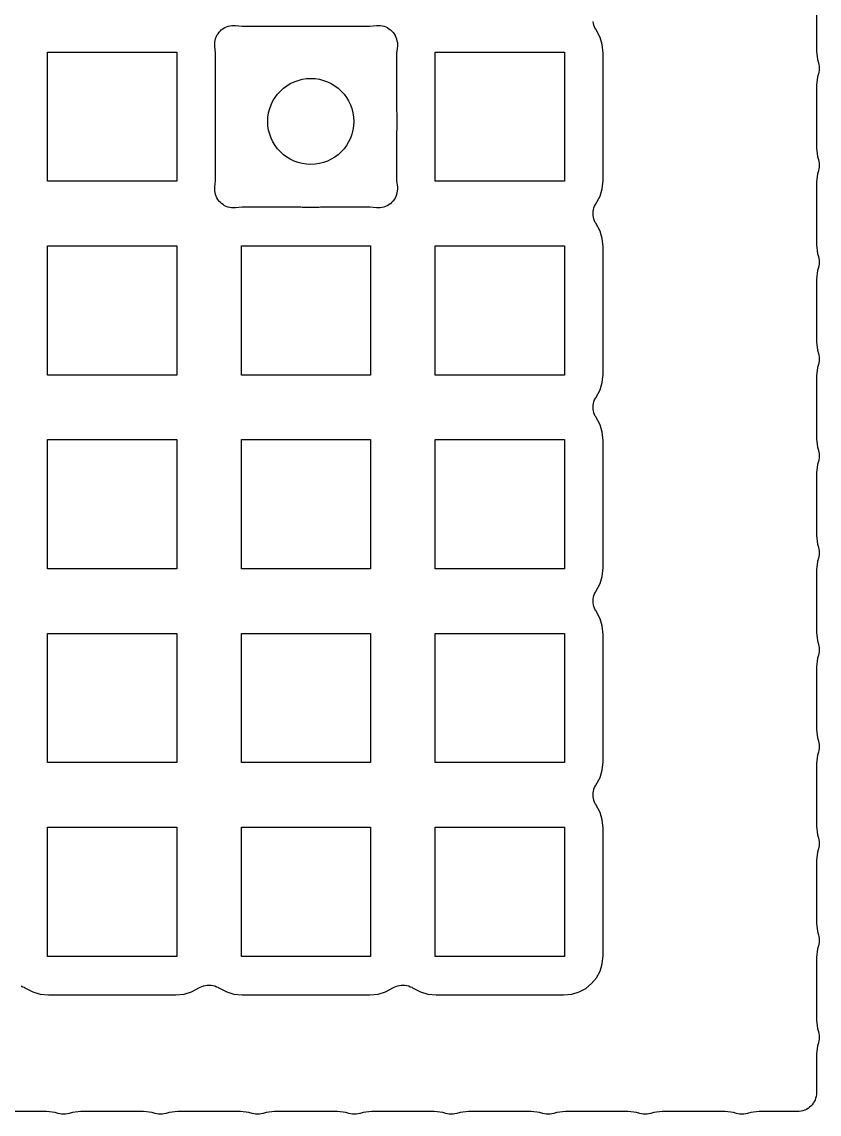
# Model space of a CAD drawing. Extents: x 1.98 to 5.9, y -3.93 to -1.98.
# Drawn here: x 2.1341 to 2.2798, y -2.3782 to -2.1785 of the extents above; entities that cross this region are included whole.
import ezdxf

# ---------------------------------------------------------------- set-up
doc = ezdxf.new("R2010")
doc.units = 0
doc.header["$MEASUREMENT"] = 0
doc.layers.add('BLACK', color=7, linetype='CONTINUOUS')

msp = doc.modelspace()

# ---------------------------------------------------------------- linework, layer by layer
at = {"layer": 'BLACK', "linetype": 'CONTINUOUS'}
for p, q in [((2.27937, -2.17242), (2.27937, -2.18388)), ((2.23858, -2.1788), (2.23852, -2.17848)), ((2.23864, -2.17912), (2.23858, -2.1788)), ((2.16961, -2.1813), (2.16974, -2.18099)), ((2.16974, -2.18098), (2.16975, -2.18097)), ((2.16974, -2.18099), (2.16974, -2.18098)), ((2.16975, -2.18097), (2.16994, -2.1807)), ((2.16994, -2.1807), (2.17012, -2.18043)), ((2.17012, -2.18043), (2.17013, -2.18042)), ((2.17013, -2.18041), (2.17037, -2.18018)), ((2.17013, -2.18042), (2.17013, -2.18041)), ((2.17037, -2.18018), (2.1706, -2.17994)), ((2.1706, -2.17994), (2.17061, -2.17994)), ((2.17061, -2.17994), (2.17062, -2.17993)), ((2.17062, -2.17993), (2.1709, -2.17975)), ((2.1709, -2.17975), (2.17117, -2.17957)), ((2.17117, -2.17957), (2.17118, -2.17956)), ((2.17118, -2.17956), (2.17119, -2.17956)), ((2.17119, -2.17956), (2.1715, -2.17943)), ((2.1715, -2.17943), (2.1718, -2.17931)), ((2.1718, -2.17931), (2.17182, -2.1793)), ((2.17182, -2.1793), (2.17183, -2.1793)), ((2.17183, -2.1793), (2.17215, -2.17924)), ((2.17215, -2.17924), (2.17247, -2.17917)), ((2.17247, -2.17917), (2.17249, -2.17917)), ((2.17249, -2.17917), (2.1725, -2.17917)), ((2.1725, -2.17917), (2.17283, -2.17917)), ((2.17283, -2.17917), (2.17316, -2.17917)), ((2.17316, -2.17917), (2.17438, -2.17929)), ((2.17438, -2.17929), (2.19766, -2.17929)), ((2.19766, -2.17929), (2.19889, -2.17917)), ((2.19889, -2.17917), (2.19892, -2.17917)), ((2.19892, -2.17917), (2.19892, -2.17917)), ((2.19892, -2.17917), (2.19892, -2.17917)), ((2.19892, -2.17917), (2.19894, -2.17917)), ((2.19894, -2.17917), (2.19927, -2.17917)), ((2.19927, -2.17917), (2.1996, -2.17918)), ((2.1996, -2.17918), (2.19961, -2.17918)), ((2.19961, -2.17918), (2.19962, -2.17918)), ((2.19962, -2.17918), (2.19994, -2.17925)), ((2.19994, -2.17925), (2.20027, -2.17931)), ((2.20027, -2.17931), (2.20028, -2.17932)), ((2.20028, -2.17932), (2.20029, -2.17932)), ((2.20029, -2.17932), (2.20059, -2.17945)), ((2.20059, -2.17945), (2.2009, -2.17958)), ((2.2009, -2.17958), (2.20091, -2.17959)), ((2.20091, -2.17959), (2.20092, -2.17959)), ((2.20092, -2.17959), (2.20119, -2.17978)), ((2.20119, -2.17978), (2.20146, -2.17996)), ((2.20146, -2.17996), (2.20147, -2.17997)), ((2.20147, -2.17997), (2.20148, -2.17998)), ((2.20148, -2.17998), (2.20171, -2.18021)), ((2.20171, -2.18021), (2.20195, -2.18045)), ((2.20195, -2.18045), (2.20195, -2.18046)), ((2.20195, -2.18046), (2.20196, -2.18046)), ((2.20196, -2.18046), (2.20214, -2.18074)), ((2.20214, -2.18074), (2.20232, -2.18102)), ((2.23865, -2.17914), (2.23864, -2.17912)), ((2.23865, -2.17915), (2.23865, -2.17914)), ((2.23878, -2.17946), (2.23865, -2.17915)), ((2.2389, -2.17976), (2.23878, -2.17946)), ((2.2389, -2.17977), (2.2389, -2.17976)), ((2.23891, -2.17978), (2.2389, -2.17977)), ((2.23898, -2.17988), (2.23891, -2.17978)), ((2.23977, -2.18136), (2.23898, -2.17988)), ((2.16933, -2.18229), (2.16934, -2.18228)), ((2.16933, -2.18262), (2.16933, -2.18229)), ((2.16933, -2.18295), (2.16933, -2.18262)), ((2.16933, -2.18297), (2.16933, -2.18295)), ((2.16933, -2.183), (2.16933, -2.18297)), ((2.16933, -2.18297), (2.16933, -2.18297)), ((2.16933, -2.18297), (2.16933, -2.18297)), ((2.16934, -2.18227), (2.1694, -2.18195)), ((2.16934, -2.18228), (2.16934, -2.18227)), ((2.1694, -2.18195), (2.16947, -2.18162)), ((2.16947, -2.18162), (2.16948, -2.18161)), ((2.16948, -2.1816), (2.16961, -2.1813)), ((2.16948, -2.18161), (2.16948, -2.1816)), ((2.20232, -2.18102), (2.20233, -2.18103)), ((2.20233, -2.18103), (2.20233, -2.18103)), ((2.20233, -2.18103), (2.20246, -2.18134)), ((2.20246, -2.18134), (2.20258, -2.18165)), ((2.20258, -2.18165), (2.20259, -2.18166)), ((2.20259, -2.18166), (2.20259, -2.18167)), ((2.20259, -2.18167), (2.20265, -2.18199)), ((2.20265, -2.18199), (2.20272, -2.18232)), ((2.20272, -2.18232), (2.20272, -2.18233)), ((2.20272, -2.18233), (2.20272, -2.18234)), ((2.20272, -2.18234), (2.20272, -2.18267)), ((2.20272, -2.18267), (2.20272, -2.183)), ((2.24017, -2.18268), (2.23977, -2.18136)), ((2.24032, -2.18423), (2.24017, -2.18268)), ((2.13878, -2.20768), (2.13878, -2.18406)), ((2.13878, -2.18406), (2.1624, -2.18406)), ((2.1624, -2.18406), (2.1624, -2.20768)), ((2.16945, -2.18423), (2.16933, -2.183)), ((2.16945, -2.20751), (2.16945, -2.18423)), ((2.20272, -2.183), (2.20259, -2.18423)), ((2.20259, -2.18423), (2.20259, -2.19493)), ((2.20965, -2.20768), (2.20965, -2.18406)), ((2.20965, -2.18406), (2.23327, -2.18406)), ((2.23327, -2.18406), (2.23327, -2.20768)), ((2.24032, -2.20751), (2.24032, -2.18423)), ((2.27937, -2.18388), (2.27952, -2.18543)), ((2.27952, -2.18543), (2.27969, -2.18599)), ((2.27969, -2.18599), (2.27969, -2.186)), ((2.27969, -2.186), (2.27969, -2.186)), ((2.27969, -2.186), (2.27969, -2.186)), ((2.27969, -2.186), (2.2797, -2.18604)), ((2.2797, -2.18604), (2.27976, -2.18635)), ((2.27976, -2.18635), (2.27982, -2.18667)), ((2.27982, -2.18667), (2.27982, -2.18669)), ((2.27982, -2.18669), (2.27983, -2.18671)), ((2.27983, -2.18671), (2.27982, -2.18703)), ((2.27952, -2.18859), (2.27937, -2.19013)), ((2.27969, -2.18802), (2.27952, -2.18859)), ((2.27975, -2.18771), (2.27969, -2.18802)), ((2.27982, -2.18739), (2.27975, -2.18771)), ((2.27982, -2.18703), (2.27982, -2.18735)), ((2.27982, -2.18735), (2.27982, -2.18737)), ((2.27982, -2.18737), (2.27982, -2.18739)), ((2.27937, -2.19013), (2.27937, -2.2016)), ((2.20259, -2.19493), (2.20265, -2.19519)), ((2.20265, -2.19519), (2.20265, -2.19829)), ((2.20265, -2.19829), (2.20259, -2.19855)), ((2.20259, -2.19855), (2.20259, -2.20751)), ((2.27937, -2.2016), (2.27952, -2.20314)), ((2.27952, -2.20314), (2.27969, -2.20371)), ((2.27969, -2.20371), (2.27969, -2.20372)), ((2.27969, -2.20372), (2.27969, -2.20372)), ((2.27969, -2.20372), (2.27969, -2.20372)), ((2.27969, -2.20372), (2.2797, -2.20376)), ((2.2797, -2.20376), (2.27976, -2.20407)), ((2.27976, -2.20407), (2.27982, -2.20439)), ((2.27982, -2.20439), (2.27982, -2.20441)), ((2.27982, -2.20441), (2.27983, -2.20443)), ((2.27983, -2.20443), (2.27982, -2.20475)), ((2.27982, -2.20475), (2.27982, -2.20507)), ((2.27952, -2.2063), (2.27937, -2.20785)), ((2.27969, -2.20574), (2.27952, -2.2063)), ((2.27975, -2.20543), (2.27969, -2.20574)), ((2.27982, -2.20511), (2.27975, -2.20543)), ((2.27982, -2.20507), (2.27982, -2.20509)), ((2.27982, -2.20509), (2.27982, -2.20511)), ((2.1624, -2.20768), (2.13878, -2.20768)), ((2.16933, -2.20873), (2.16945, -2.20751)), ((2.16933, -2.20906), (2.16933, -2.20873)), ((2.20259, -2.20751), (2.20272, -2.20873)), ((2.20272, -2.20873), (2.20272, -2.20876)), ((2.20272, -2.20876), (2.20272, -2.20876)), ((2.20272, -2.20876), (2.20272, -2.20876)), ((2.20272, -2.20876), (2.20272, -2.20878)), ((2.20272, -2.20878), (2.20272, -2.20911)), ((2.23327, -2.20768), (2.20965, -2.20768)), ((2.24017, -2.20905), (2.24032, -2.20751)), ((2.27937, -2.20785), (2.27937, -2.21932)), ((2.16933, -2.20939), (2.16933, -2.20906)), ((2.16933, -2.2094), (2.16933, -2.20939)), ((2.16933, -2.20942), (2.16933, -2.2094)), ((2.16939, -2.20974), (2.16933, -2.20942)), ((2.16946, -2.21006), (2.16939, -2.20974)), ((2.16946, -2.21007), (2.16946, -2.21006)), ((2.16946, -2.21009), (2.16946, -2.21007)), ((2.16959, -2.21039), (2.16946, -2.21009)), ((2.16971, -2.2107), (2.16959, -2.21039)), ((2.16972, -2.21071), (2.16971, -2.2107)), ((2.16972, -2.21072), (2.16972, -2.21071)), ((2.16991, -2.21099), (2.16972, -2.21072)), ((2.2023, -2.21076), (2.20211, -2.21103)), ((2.20231, -2.21074), (2.2023, -2.21075)), ((2.2023, -2.21075), (2.2023, -2.21076)), ((2.20244, -2.21044), (2.20231, -2.21074)), ((2.20257, -2.21013), (2.20244, -2.21044)), ((2.20258, -2.21011), (2.20257, -2.21012)), ((2.20257, -2.21012), (2.20257, -2.21013)), ((2.20264, -2.20978), (2.20258, -2.21011)), ((2.20271, -2.20946), (2.20264, -2.20978)), ((2.20272, -2.20911), (2.20271, -2.20944)), ((2.20271, -2.20944), (2.20271, -2.20945)), ((2.20271, -2.20945), (2.20271, -2.20946)), ((2.23899, -2.21182), (2.23977, -2.21037)), ((2.23977, -2.21037), (2.24017, -2.20905)), ((2.17009, -2.21127), (2.16991, -2.21099)), ((2.1701, -2.21128), (2.17009, -2.21127)), ((2.1701, -2.21129), (2.1701, -2.21128)), ((2.17033, -2.21152), (2.1701, -2.21129)), ((2.17057, -2.21176), (2.17033, -2.21152)), ((2.17058, -2.21176), (2.17057, -2.21176)), ((2.17058, -2.21177), (2.17058, -2.21176)), ((2.17085, -2.21195), (2.17058, -2.21177)), ((2.17113, -2.21214), (2.17085, -2.21195)), ((2.17114, -2.21215), (2.17113, -2.21214)), ((2.17115, -2.21215), (2.17114, -2.21215)), ((2.17145, -2.21228), (2.17115, -2.21215)), ((2.17176, -2.21241), (2.17145, -2.21228)), ((2.17177, -2.21241), (2.17176, -2.21241)), ((2.17178, -2.21242), (2.17177, -2.21241)), ((2.1721, -2.21249), (2.17178, -2.21242)), ((2.17243, -2.21255), (2.1721, -2.21249)), ((2.17244, -2.21255), (2.17243, -2.21255)), ((2.17245, -2.21256), (2.17244, -2.21255)), ((2.17278, -2.21256), (2.17245, -2.21256)), ((2.17311, -2.21256), (2.17278, -2.21256)), ((2.17313, -2.21256), (2.17311, -2.21256)), ((2.17316, -2.21256), (2.17313, -2.21256)), ((2.17313, -2.21256), (2.17313, -2.21256)), ((2.17313, -2.21256), (2.17313, -2.21256)), ((2.17438, -2.21244), (2.17316, -2.21256)), ((2.18509, -2.21244), (2.17438, -2.21244)), ((2.18535, -2.21249), (2.18509, -2.21244)), ((2.18845, -2.21249), (2.18535, -2.21249)), ((2.1887, -2.21244), (2.18845, -2.21249)), ((2.19766, -2.21244), (2.1887, -2.21244)), ((2.19889, -2.21256), (2.19766, -2.21244)), ((2.19922, -2.21256), (2.19889, -2.21256)), ((2.19955, -2.21256), (2.19922, -2.21256)), ((2.19956, -2.21256), (2.19955, -2.21256)), ((2.19957, -2.21256), (2.19956, -2.21256)), ((2.1999, -2.21249), (2.19957, -2.21256)), ((2.20022, -2.21243), (2.1999, -2.21249)), ((2.20023, -2.21243), (2.20022, -2.21243)), ((2.20024, -2.21243), (2.20023, -2.21243)), ((2.20055, -2.2123), (2.20024, -2.21243)), ((2.20086, -2.21218), (2.20055, -2.2123)), ((2.20087, -2.21217), (2.20086, -2.21217)), ((2.20086, -2.21217), (2.20086, -2.21218)), ((2.20115, -2.21198), (2.20087, -2.21217)), ((2.20143, -2.2118), (2.20115, -2.21198)), ((2.20144, -2.21179), (2.20143, -2.21179)), ((2.20143, -2.21179), (2.20143, -2.2118)), ((2.20168, -2.21156), (2.20144, -2.21179)), ((2.20191, -2.21132), (2.20168, -2.21156)), ((2.20192, -2.21131), (2.20191, -2.21132)), ((2.20193, -2.21131), (2.20192, -2.21131)), ((2.20211, -2.21103), (2.20193, -2.21131)), ((2.23853, -2.2132), (2.23859, -2.21288)), ((2.23859, -2.21288), (2.23866, -2.21256)), ((2.23866, -2.21255), (2.23867, -2.21253)), ((2.23866, -2.21256), (2.23866, -2.21255)), ((2.23867, -2.21253), (2.23879, -2.21223)), ((2.23879, -2.21223), (2.23892, -2.21193)), ((2.23892, -2.21193), (2.23893, -2.21192)), ((2.23893, -2.21191), (2.23899, -2.21182)), ((2.23893, -2.21192), (2.23893, -2.21191)), ((2.23852, -2.21323), (2.23853, -2.21322)), ((2.23852, -2.21356), (2.23852, -2.21323)), ((2.23852, -2.21389), (2.23852, -2.21356)), ((2.23852, -2.2139), (2.23852, -2.21389)), ((2.23852, -2.21391), (2.23852, -2.2139)), ((2.23858, -2.21423), (2.23852, -2.21391)), ((2.23853, -2.21322), (2.23853, -2.2132)), ((2.23864, -2.21456), (2.23858, -2.21423)), ((2.23865, -2.21457), (2.23864, -2.21456)), ((2.23865, -2.21458), (2.23865, -2.21457)), ((2.23878, -2.21489), (2.23865, -2.21458)), ((2.2389, -2.21519), (2.23878, -2.21489)), ((2.2389, -2.2152), (2.2389, -2.21519)), ((2.23891, -2.21522), (2.2389, -2.2152)), ((2.23898, -2.21532), (2.23891, -2.21522)), ((2.23977, -2.2168), (2.23898, -2.21532)), ((2.24017, -2.21812), (2.23977, -2.2168)), ((2.24032, -2.21966), (2.24017, -2.21812)), ((2.13878, -2.24311), (2.13878, -2.21949)), ((2.13878, -2.21949), (2.1624, -2.21949)), ((2.1624, -2.21949), (2.1624, -2.24311)), ((2.17421, -2.24311), (2.17421, -2.21949)), ((2.17421, -2.21949), (2.19783, -2.21949)), ((2.19783, -2.21949), (2.19783, -2.24311)), ((2.20965, -2.24311), (2.20965, -2.21949)), ((2.20965, -2.21949), (2.23327, -2.21949)), ((2.23327, -2.21949), (2.23327, -2.24311)), ((2.24032, -2.24294), (2.24032, -2.21966)), ((2.27937, -2.21932), (2.27952, -2.22086)), ((2.27952, -2.22086), (2.27969, -2.22142)), ((2.27969, -2.22142), (2.27969, -2.22143)), ((2.27969, -2.22143), (2.27969, -2.22143)), ((2.27969, -2.22143), (2.27969, -2.22143)), ((2.27969, -2.22143), (2.2797, -2.22147)), ((2.2797, -2.22147), (2.27976, -2.22179)), ((2.27982, -2.22283), (2.27975, -2.22314)), ((2.27976, -2.22179), (2.27982, -2.2221)), ((2.27982, -2.2221), (2.27982, -2.22212)), ((2.27982, -2.22212), (2.27983, -2.22214)), ((2.27983, -2.22214), (2.27982, -2.22247)), ((2.27982, -2.22247), (2.27982, -2.22279)), ((2.27982, -2.22279), (2.27982, -2.22281)), ((2.27982, -2.22281), (2.27982, -2.22283)), ((2.27952, -2.22402), (2.27937, -2.22557)), ((2.27969, -2.22346), (2.27952, -2.22402)), ((2.27975, -2.22314), (2.27969, -2.22346)), ((2.27937, -2.22557), (2.27937, -2.23703)), ((2.27937, -2.23703), (2.27952, -2.23858)), ((2.27952, -2.23858), (2.27969, -2.23914)), ((2.27969, -2.23914), (2.27969, -2.23915)), ((2.27969, -2.23915), (2.27969, -2.23915)), ((2.27969, -2.23915), (2.27969, -2.23915)), ((2.27969, -2.23915), (2.2797, -2.23919)), ((2.27975, -2.24086), (2.27969, -2.24117)), ((2.2797, -2.23919), (2.27976, -2.2395)), ((2.27982, -2.24054), (2.27975, -2.24086)), ((2.27976, -2.2395), (2.27982, -2.23982)), ((2.27982, -2.23982), (2.27982, -2.23984)), ((2.27982, -2.23984), (2.27983, -2.23986)), ((2.27983, -2.23986), (2.27982, -2.24018)), ((2.27982, -2.24018), (2.27982, -2.2405)), ((2.27982, -2.2405), (2.27982, -2.24052)), ((2.27982, -2.24052), (2.27982, -2.24054)), ((2.27952, -2.24174), (2.27937, -2.24328)), ((2.27969, -2.24117), (2.27952, -2.24174)), ((2.1624, -2.24311), (2.13878, -2.24311)), ((2.19783, -2.24311), (2.17421, -2.24311)), ((2.23327, -2.24311), (2.20965, -2.24311)), ((2.23977, -2.2458), (2.24017, -2.24448)), ((2.24017, -2.24448), (2.24032, -2.24294)), ((2.27937, -2.24328), (2.27937, -2.25475)), ((2.23899, -2.24725), (2.23977, -2.2458)), ((2.23852, -2.24866), (2.23853, -2.24865)), ((2.23852, -2.24899), (2.23852, -2.24866)), ((2.23853, -2.24864), (2.23859, -2.24831)), ((2.23853, -2.24865), (2.23853, -2.24864)), ((2.23859, -2.24831), (2.23866, -2.24799)), ((2.23866, -2.24798), (2.23867, -2.24797)), ((2.23866, -2.24799), (2.23866, -2.24798)), ((2.23867, -2.24797), (2.23879, -2.24766)), ((2.23879, -2.24766), (2.23892, -2.24736)), ((2.23892, -2.24736), (2.23893, -2.24735)), ((2.23893, -2.24734), (2.23899, -2.24725)), ((2.23893, -2.24735), (2.23893, -2.24734)), ((2.23852, -2.24932), (2.23852, -2.24899)), ((2.23852, -2.24933), (2.23852, -2.24932)), ((2.23852, -2.24935), (2.23852, -2.24933)), ((2.23858, -2.24967), (2.23852, -2.24935)), ((2.23864, -2.24999), (2.23858, -2.24967)), ((2.23865, -2.25), (2.23864, -2.24999)), ((2.23865, -2.25002), (2.23865, -2.25)), ((2.23878, -2.25032), (2.23865, -2.25002)), ((2.2389, -2.25062), (2.23878, -2.25032)), ((2.2389, -2.25064), (2.2389, -2.25062)), ((2.23891, -2.25065), (2.2389, -2.25064)), ((2.23898, -2.25075), (2.23891, -2.25065)), ((2.23977, -2.25223), (2.23898, -2.25075)), ((2.24017, -2.25355), (2.23977, -2.25223)), ((2.24032, -2.25509), (2.24017, -2.25355)), ((2.27937, -2.25475), (2.27952, -2.25629)), ((2.13878, -2.27854), (2.13878, -2.25492)), ((2.13878, -2.25492), (2.1624, -2.25492)), ((2.1624, -2.25492), (2.1624, -2.27854)), ((2.17421, -2.27854), (2.17421, -2.25492)), ((2.17421, -2.25492), (2.19783, -2.25492)), ((2.19783, -2.25492), (2.19783, -2.27854)), ((2.20965, -2.27854), (2.20965, -2.25492)), ((2.20965, -2.25492), (2.23327, -2.25492)), ((2.23327, -2.25492), (2.23327, -2.27854)), ((2.24032, -2.27837), (2.24032, -2.25509)), ((2.27952, -2.25629), (2.27969, -2.25686)), ((2.27969, -2.25686), (2.27969, -2.25687)), ((2.27969, -2.25687), (2.27969, -2.25687)), ((2.27969, -2.25687), (2.27969, -2.25687)), ((2.27969, -2.25687), (2.2797, -2.2569)), ((2.27975, -2.25858), (2.27969, -2.25889)), ((2.2797, -2.2569), (2.27976, -2.25722)), ((2.27982, -2.25826), (2.27975, -2.25858)), ((2.27976, -2.25722), (2.27982, -2.25754)), ((2.27982, -2.25754), (2.27982, -2.25756)), ((2.27982, -2.25756), (2.27983, -2.25758)), ((2.27983, -2.25758), (2.27982, -2.2579)), ((2.27982, -2.2579), (2.27982, -2.25822)), ((2.27982, -2.25822), (2.27982, -2.25824)), ((2.27982, -2.25824), (2.27982, -2.25826)), ((2.27952, -2.25945), (2.27937, -2.261)), ((2.27969, -2.25889), (2.27952, -2.25945)), ((2.27937, -2.261), (2.27937, -2.27247)), ((2.27937, -2.27247), (2.27952, -2.27401)), ((2.27952, -2.27401), (2.27969, -2.27457)), ((2.27969, -2.27457), (2.27969, -2.27458)), ((2.27969, -2.27458), (2.27969, -2.27458)), ((2.27969, -2.27458), (2.27969, -2.27458)), ((2.27969, -2.27458), (2.2797, -2.27462)), ((2.2797, -2.27462), (2.27976, -2.27494)), ((2.27969, -2.27661), (2.27952, -2.27717)), ((2.27975, -2.27629), (2.27969, -2.27661)), ((2.27982, -2.27598), (2.27975, -2.27629)), ((2.27976, -2.27494), (2.27982, -2.27525)), ((2.27982, -2.27525), (2.27982, -2.27527)), ((2.27982, -2.27527), (2.27983, -2.27529)), ((2.27983, -2.27529), (2.27982, -2.27561)), ((2.27982, -2.27561), (2.27982, -2.27594)), ((2.27982, -2.27594), (2.27982, -2.27596)), ((2.27982, -2.27596), (2.27982, -2.27598)), ((2.1624, -2.27854), (2.13878, -2.27854)), ((2.19783, -2.27854), (2.17421, -2.27854)), ((2.23327, -2.27854), (2.20965, -2.27854)), ((2.24017, -2.27992), (2.24032, -2.27837)), ((2.27952, -2.27717), (2.27937, -2.27872)), ((2.27937, -2.27872), (2.27937, -2.29018)), ((2.23977, -2.28124), (2.24017, -2.27992)), ((2.23879, -2.2831), (2.23892, -2.2828)), ((2.23892, -2.2828), (2.23893, -2.28278)), ((2.23893, -2.28277), (2.23899, -2.28269)), ((2.23893, -2.28278), (2.23893, -2.28277)), ((2.23899, -2.28269), (2.23977, -2.28124)), ((2.23852, -2.2841), (2.23853, -2.28408)), ((2.23852, -2.28442), (2.23852, -2.2841)), ((2.23852, -2.28475), (2.23852, -2.28442)), ((2.23852, -2.28477), (2.23852, -2.28475)), ((2.23852, -2.28478), (2.23852, -2.28477)), ((2.23858, -2.2851), (2.23852, -2.28478)), ((2.23853, -2.28407), (2.23859, -2.28375)), ((2.23853, -2.28408), (2.23853, -2.28407)), ((2.23859, -2.28375), (2.23866, -2.28343)), ((2.23866, -2.28341), (2.23867, -2.2834)), ((2.23866, -2.28343), (2.23866, -2.28341)), ((2.23867, -2.2834), (2.23879, -2.2831)), ((2.23864, -2.28542), (2.23858, -2.2851)), ((2.23865, -2.28544), (2.23864, -2.28542)), ((2.23865, -2.28545), (2.23865, -2.28544)), ((2.23878, -2.28576), (2.23865, -2.28545)), ((2.2389, -2.28606), (2.23878, -2.28576)), ((2.2389, -2.28607), (2.2389, -2.28606)), ((2.23891, -2.28608), (2.2389, -2.28607)), ((2.23898, -2.28618), (2.23891, -2.28608)), ((2.23977, -2.28766), (2.23898, -2.28618)), ((2.24017, -2.28898), (2.23977, -2.28766)), ((2.13878, -2.31398), (2.13878, -2.29035)), ((2.13878, -2.29035), (2.1624, -2.29035)), ((2.1624, -2.29035), (2.1624, -2.31398)), ((2.17421, -2.31398), (2.17421, -2.29035)), ((2.17421, -2.29035), (2.19783, -2.29035)), ((2.19783, -2.29035), (2.19783, -2.31398)), ((2.20965, -2.31398), (2.20965, -2.29035)), ((2.20965, -2.29035), (2.23327, -2.29035)), ((2.23327, -2.29035), (2.23327, -2.31398)), ((2.24032, -2.29053), (2.24017, -2.28898)), ((2.24032, -2.3138), (2.24032, -2.29053)), ((2.27937, -2.29018), (2.27952, -2.29173)), ((2.27952, -2.29173), (2.27969, -2.29229)), ((2.27969, -2.29229), (2.27969, -2.2923)), ((2.27969, -2.2923), (2.27969, -2.2923)), ((2.27969, -2.2923), (2.27969, -2.2923)), ((2.27969, -2.2923), (2.2797, -2.29234)), ((2.2797, -2.29234), (2.27976, -2.29265)), ((2.27976, -2.29265), (2.27982, -2.29297)), ((2.27969, -2.29432), (2.27952, -2.29489)), ((2.27975, -2.29401), (2.27969, -2.29432)), ((2.27982, -2.29369), (2.27975, -2.29401)), ((2.27982, -2.29297), (2.27982, -2.29299)), ((2.27982, -2.29299), (2.27983, -2.29301)), ((2.27983, -2.29301), (2.27982, -2.29333)), ((2.27982, -2.29333), (2.27982, -2.29365)), ((2.27982, -2.29365), (2.27982, -2.29367)), ((2.27982, -2.29367), (2.27982, -2.29369)), ((2.27952, -2.29489), (2.27937, -2.29643)), ((2.27937, -2.29643), (2.27937, -2.3079)), ((2.27937, -2.3079), (2.27952, -2.30944)), ((2.27952, -2.30944), (2.27969, -2.31001)), ((2.27969, -2.31001), (2.27969, -2.31002)), ((2.27969, -2.31002), (2.27969, -2.31002)), ((2.27969, -2.31002), (2.27969, -2.31002)), ((2.27969, -2.31002), (2.2797, -2.31005)), ((2.2797, -2.31005), (2.27976, -2.31037)), ((2.27976, -2.31037), (2.27982, -2.31069)), ((2.27982, -2.31069), (2.27982, -2.31071)), ((2.27982, -2.31071), (2.27983, -2.31073)), ((2.27983, -2.31073), (2.27982, -2.31105)), ((2.27952, -2.3126), (2.27937, -2.31415)), ((2.27969, -2.31204), (2.27952, -2.3126)), ((2.27975, -2.31172), (2.27969, -2.31204)), ((2.27982, -2.31141), (2.27975, -2.31172)), ((2.27982, -2.31105), (2.27982, -2.31137)), ((2.27982, -2.31137), (2.27982, -2.31139)), ((2.27982, -2.31139), (2.27982, -2.31141)), ((2.1624, -2.31398), (2.13878, -2.31398)), ((2.19783, -2.31398), (2.17421, -2.31398)), ((2.23327, -2.31398), (2.20965, -2.31398)), ((2.24017, -2.31535), (2.24032, -2.3138)), ((2.27937, -2.31415), (2.27937, -2.32562)), ((2.23899, -2.31812), (2.23977, -2.31667)), ((2.23977, -2.31667), (2.24017, -2.31535)), ((2.23867, -2.31883), (2.23879, -2.31853)), ((2.23879, -2.31853), (2.23892, -2.31823)), ((2.23892, -2.31823), (2.23893, -2.31822)), ((2.23893, -2.3182), (2.23899, -2.31812)), ((2.23893, -2.31822), (2.23893, -2.3182)), ((2.23852, -2.31953), (2.23853, -2.31952)), ((2.23852, -2.31985), (2.23852, -2.31953)), ((2.23852, -2.32018), (2.23852, -2.31985)), ((2.23852, -2.3202), (2.23852, -2.32018)), ((2.23852, -2.32021), (2.23852, -2.3202)), ((2.23858, -2.32054), (2.23852, -2.32021)), ((2.23853, -2.3195), (2.23859, -2.31918)), ((2.23853, -2.31952), (2.23853, -2.3195)), ((2.23864, -2.32086), (2.23858, -2.32054)), ((2.23859, -2.31918), (2.23866, -2.31886)), ((2.23866, -2.31885), (2.23867, -2.31883)), ((2.23866, -2.31886), (2.23866, -2.31885)), ((2.23865, -2.32087), (2.23864, -2.32086)), ((2.23865, -2.32088), (2.23865, -2.32087)), ((2.23878, -2.32119), (2.23865, -2.32088)), ((2.2389, -2.32149), (2.23878, -2.32119)), ((2.2389, -2.3215), (2.2389, -2.32149)), ((2.23891, -2.32152), (2.2389, -2.3215)), ((2.23898, -2.32162), (2.23891, -2.32152)), ((2.23977, -2.3231), (2.23898, -2.32162)), ((2.24017, -2.32442), (2.23977, -2.3231)), ((2.24032, -2.32596), (2.24017, -2.32442)), ((2.13878, -2.34941), (2.13878, -2.32579)), ((2.13878, -2.32579), (2.1624, -2.32579)), ((2.1624, -2.32579), (2.1624, -2.34941)), ((2.17421, -2.34941), (2.17421, -2.32579)), ((2.17421, -2.32579), (2.19783, -2.32579)), ((2.19783, -2.32579), (2.19783, -2.34941)), ((2.20965, -2.34941), (2.20965, -2.32579)), ((2.20965, -2.32579), (2.23327, -2.32579)), ((2.23327, -2.32579), (2.23327, -2.34941)), ((2.24032, -2.34924), (2.24032, -2.32596)), ((2.27937, -2.32562), (2.27952, -2.32716)), ((2.27952, -2.32716), (2.27969, -2.32772)), ((2.27969, -2.32772), (2.27969, -2.32773)), ((2.27969, -2.32773), (2.27969, -2.32773)), ((2.27969, -2.32773), (2.27969, -2.32773)), ((2.27969, -2.32773), (2.2797, -2.32777)), ((2.2797, -2.32777), (2.27976, -2.32809)), ((2.27976, -2.32809), (2.27982, -2.3284)), ((2.27982, -2.3284), (2.27982, -2.32842)), ((2.27982, -2.32842), (2.27983, -2.32844)), ((2.27983, -2.32844), (2.27982, -2.32876)), ((2.27982, -2.32876), (2.27982, -2.32909)), ((2.27952, -2.33032), (2.27937, -2.33186)), ((2.27969, -2.32976), (2.27952, -2.33032)), ((2.27975, -2.32944), (2.27969, -2.32976)), ((2.27982, -2.32913), (2.27975, -2.32944)), ((2.27982, -2.32909), (2.27982, -2.32911)), ((2.27982, -2.32911), (2.27982, -2.32913)), ((2.27937, -2.33186), (2.27937, -2.34333)), ((2.27937, -2.34333), (2.27952, -2.34488)), ((2.27952, -2.34488), (2.27969, -2.34544)), ((2.27969, -2.34544), (2.27969, -2.34545)), ((2.27969, -2.34545), (2.27969, -2.34545)), ((2.27969, -2.34545), (2.27969, -2.34545)), ((2.27969, -2.34545), (2.2797, -2.34549)), ((2.2797, -2.34549), (2.27976, -2.3458)), ((2.27976, -2.3458), (2.27982, -2.34612)), ((2.27982, -2.34612), (2.27982, -2.34614)), ((2.27982, -2.34614), (2.27983, -2.34616)), ((2.27983, -2.34616), (2.27982, -2.34648)), ((2.27982, -2.34648), (2.27982, -2.3468)), ((2.27952, -2.34804), (2.27937, -2.34958)), ((2.27969, -2.34747), (2.27952, -2.34804)), ((2.27975, -2.34716), (2.27969, -2.34747)), ((2.27982, -2.34684), (2.27975, -2.34716)), ((2.27982, -2.3468), (2.27982, -2.34682)), ((2.27982, -2.34682), (2.27982, -2.34684)), ((2.1624, -2.34941), (2.13878, -2.34941)), ((2.19783, -2.34941), (2.17421, -2.34941)), ((2.23327, -2.34941), (2.20965, -2.34941)), ((2.24017, -2.35078), (2.24032, -2.34924)), ((2.27937, -2.34958), (2.27937, -2.36105)), ((2.23912, -2.35332), (2.23977, -2.3521)), ((2.23977, -2.3521), (2.24017, -2.35078)), ((2.16733, -2.35478), (2.16766, -2.35472)), ((2.16766, -2.35472), (2.16798, -2.35466)), ((2.16798, -2.35466), (2.16799, -2.35466)), ((2.16799, -2.35466), (2.168, -2.35466)), ((2.168, -2.35466), (2.16833, -2.35466)), ((2.16833, -2.35466), (2.16866, -2.35466)), ((2.16866, -2.35466), (2.16867, -2.35467)), ((2.16867, -2.35467), (2.16869, -2.35467)), ((2.16869, -2.35467), (2.16901, -2.35473)), ((2.16901, -2.35473), (2.16933, -2.3548)), ((2.20277, -2.35478), (2.20309, -2.35472)), ((2.20309, -2.35472), (2.20341, -2.35466)), ((2.20341, -2.35466), (2.20342, -2.35466)), ((2.20342, -2.35466), (2.20344, -2.35466)), ((2.20344, -2.35466), (2.20377, -2.35466)), ((2.20377, -2.35466), (2.20409, -2.35466)), ((2.20409, -2.35466), (2.20411, -2.35467)), ((2.20411, -2.35467), (2.20412, -2.35467)), ((2.20412, -2.35467), (2.20444, -2.35473)), ((2.20444, -2.35473), (2.20476, -2.3548)), ((2.23718, -2.35526), (2.23824, -2.35438)), ((2.23824, -2.35438), (2.23912, -2.35332)), ((2.13392, -2.35481), (2.13423, -2.35494)), ((2.13423, -2.35494), (2.13453, -2.35506)), ((2.13453, -2.35506), (2.13454, -2.35507)), ((2.13454, -2.35507), (2.13455, -2.35507)), ((2.13455, -2.35507), (2.13464, -2.35513)), ((2.13464, -2.35513), (2.13609, -2.35591)), ((2.13609, -2.35591), (2.13741, -2.35631)), ((2.13741, -2.35631), (2.13895, -2.35646)), ((2.13895, -2.35646), (2.16223, -2.35646)), ((2.16223, -2.35646), (2.16377, -2.35631)), ((2.16377, -2.35631), (2.16509, -2.35591)), ((2.16509, -2.35591), (2.16657, -2.35512)), ((2.16657, -2.35512), (2.16667, -2.35505)), ((2.16667, -2.35505), (2.16669, -2.35505)), ((2.16669, -2.35505), (2.1667, -2.35504)), ((2.1667, -2.35504), (2.167, -2.35492)), ((2.167, -2.35492), (2.1673, -2.35479)), ((2.1673, -2.35479), (2.16732, -2.35479)), ((2.16732, -2.35479), (2.16733, -2.35478)), ((2.16933, -2.3548), (2.16934, -2.3548)), ((2.16934, -2.3548), (2.16936, -2.35481)), ((2.16936, -2.35481), (2.16966, -2.35494)), ((2.16966, -2.35494), (2.16996, -2.35506)), ((2.16996, -2.35506), (2.16997, -2.35507)), ((2.16997, -2.35507), (2.16998, -2.35507)), ((2.16998, -2.35507), (2.17007, -2.35513)), ((2.17007, -2.35513), (2.17152, -2.35591)), ((2.17152, -2.35591), (2.17284, -2.35631)), ((2.17284, -2.35631), (2.17438, -2.35646)), ((2.17438, -2.35646), (2.19766, -2.35646)), ((2.19766, -2.35646), (2.19921, -2.35631)), ((2.19921, -2.35631), (2.20053, -2.35591)), ((2.20053, -2.35591), (2.20201, -2.35512)), ((2.20201, -2.35512), (2.20211, -2.35505)), ((2.20211, -2.35505), (2.20212, -2.35505)), ((2.20212, -2.35505), (2.20213, -2.35504)), ((2.20213, -2.35504), (2.20243, -2.35492)), ((2.20243, -2.35492), (2.20274, -2.35479)), ((2.20274, -2.35479), (2.20275, -2.35479)), ((2.20275, -2.35479), (2.20277, -2.35478)), ((2.20476, -2.3548), (2.20477, -2.3548)), ((2.20477, -2.3548), (2.20479, -2.35481)), ((2.20479, -2.35481), (2.20509, -2.35494)), ((2.20509, -2.35494), (2.20539, -2.35506)), ((2.20539, -2.35506), (2.2054, -2.35507)), ((2.2054, -2.35507), (2.20542, -2.35507)), ((2.20542, -2.35507), (2.2055, -2.35513)), ((2.2055, -2.35513), (2.20695, -2.35591)), ((2.20695, -2.35591), (2.20827, -2.35631)), ((2.20827, -2.35631), (2.20982, -2.35646)), ((2.20982, -2.35646), (2.2331, -2.35646)), ((2.2331, -2.35646), (2.23464, -2.35631)), ((2.23464, -2.35631), (2.23596, -2.35591)), ((2.23596, -2.35591), (2.23718, -2.35526)), ((2.27937, -2.36105), (2.27952, -2.36259)), ((2.27952, -2.36259), (2.27969, -2.36316)), ((2.27969, -2.36316), (2.27969, -2.36317)), ((2.27969, -2.36317), (2.27969, -2.36317)), ((2.27969, -2.36317), (2.27969, -2.36317)), ((2.27969, -2.36317), (2.2797, -2.3632)), ((2.2797, -2.3632), (2.27976, -2.36352)), ((2.27982, -2.36456), (2.27975, -2.36487)), ((2.27976, -2.36352), (2.27982, -2.36384)), ((2.27982, -2.36384), (2.27982, -2.36386)), ((2.27982, -2.36386), (2.27983, -2.36388)), ((2.27983, -2.36388), (2.27982, -2.3642)), ((2.27982, -2.3642), (2.27982, -2.36452)), ((2.27982, -2.36452), (2.27982, -2.36454)), ((2.27982, -2.36454), (2.27982, -2.36456)), ((2.27952, -2.36575), (2.27937, -2.3673)), ((2.27969, -2.36519), (2.27952, -2.36575)), ((2.27975, -2.36487), (2.27969, -2.36519)), ((2.27937, -2.3673), (2.27937, -2.37429)), ((2.27933, -2.37467), (2.2793, -2.375)), ((2.27937, -2.37434), (2.27933, -2.37467)), ((2.27937, -2.37429), (2.27937, -2.37432)), ((2.27937, -2.37432), (2.27937, -2.37432)), ((2.27937, -2.37432), (2.27937, -2.37432)), ((2.27937, -2.37432), (2.27937, -2.37434)), ((2.27854, -2.37652), (2.27833, -2.37678)), ((2.27875, -2.37627), (2.27854, -2.37652)), ((2.27876, -2.37626), (2.27875, -2.37627)), ((2.27877, -2.37625), (2.27876, -2.37626)), ((2.27892, -2.37596), (2.27877, -2.37625)), ((2.27908, -2.37567), (2.27892, -2.37596)), ((2.27909, -2.37566), (2.27908, -2.37567)), ((2.27919, -2.37533), (2.27909, -2.37565)), ((2.27909, -2.37565), (2.27909, -2.37566)), ((2.27929, -2.37502), (2.27919, -2.37533)), ((2.2793, -2.375), (2.27929, -2.37501)), ((2.27929, -2.37501), (2.27929, -2.37502)), ((2.13861, -2.37779), (2.12714, -2.37779)), ((2.14015, -2.37794), (2.13861, -2.37779)), ((2.14072, -2.37812), (2.14015, -2.37794)), ((2.14103, -2.37818), (2.14072, -2.37812)), ((2.14135, -2.37824), (2.14103, -2.37818)), ((2.14137, -2.37824), (2.14135, -2.37824)), ((2.14139, -2.37825), (2.14137, -2.37824)), ((2.14171, -2.37825), (2.14139, -2.37825)), ((2.14203, -2.37825), (2.14171, -2.37825)), ((2.14205, -2.37825), (2.14203, -2.37825)), ((2.14207, -2.37825), (2.14205, -2.37825)), ((2.14239, -2.37819), (2.14207, -2.37825)), ((2.1427, -2.37813), (2.14239, -2.37819)), ((2.14274, -2.37812), (2.1427, -2.37813)), ((2.14275, -2.37812), (2.14274, -2.37812)), ((2.14274, -2.37812), (2.14274, -2.37812)), ((2.14274, -2.37812), (2.14274, -2.37812)), ((2.14331, -2.37794), (2.14275, -2.37812)), ((2.14486, -2.37779), (2.14331, -2.37794)), ((2.15632, -2.37779), (2.14486, -2.37779)), ((2.15787, -2.37794), (2.15632, -2.37779)), ((2.15843, -2.37812), (2.15787, -2.37794)), ((2.15875, -2.37818), (2.15843, -2.37812)), ((2.15906, -2.37824), (2.15875, -2.37818)), ((2.15908, -2.37824), (2.15906, -2.37824)), ((2.1591, -2.37825), (2.15908, -2.37824)), ((2.15942, -2.37825), (2.1591, -2.37825)), ((2.15975, -2.37825), (2.15942, -2.37825)), ((2.15977, -2.37825), (2.15975, -2.37825)), ((2.15979, -2.37825), (2.15977, -2.37825)), ((2.1601, -2.37819), (2.15979, -2.37825)), ((2.16042, -2.37813), (2.1601, -2.37819)), ((2.16046, -2.37812), (2.16042, -2.37813)), ((2.16103, -2.37794), (2.16046, -2.37812)), ((2.16046, -2.37812), (2.16046, -2.37812)), ((2.16046, -2.37812), (2.16046, -2.37812)), ((2.16046, -2.37812), (2.16046, -2.37812)), ((2.16257, -2.37779), (2.16103, -2.37794)), ((2.17404, -2.37779), (2.16257, -2.37779)), ((2.17558, -2.37794), (2.17404, -2.37779)), ((2.17615, -2.37812), (2.17558, -2.37794)), ((2.17646, -2.37818), (2.17615, -2.37812)), ((2.17678, -2.37824), (2.17646, -2.37818)), ((2.1768, -2.37824), (2.17678, -2.37824)), ((2.17682, -2.37825), (2.1768, -2.37824)), ((2.17714, -2.37825), (2.17682, -2.37825)), ((2.17746, -2.37825), (2.17714, -2.37825)), ((2.17748, -2.37825), (2.17746, -2.37825)), ((2.1775, -2.37825), (2.17748, -2.37825)), ((2.17782, -2.37819), (2.1775, -2.37825)), ((2.17813, -2.37813), (2.17782, -2.37819)), ((2.17817, -2.37812), (2.17813, -2.37813)), ((2.17818, -2.37812), (2.17817, -2.37812)), ((2.17817, -2.37812), (2.17817, -2.37812)), ((2.17817, -2.37812), (2.17817, -2.37812)), ((2.17875, -2.37794), (2.17818, -2.37812)), ((2.18029, -2.37779), (2.17875, -2.37794)), ((2.19176, -2.37779), (2.18029, -2.37779)), ((2.1933, -2.37794), (2.19176, -2.37779)), ((2.19387, -2.37812), (2.1933, -2.37794)), ((2.19418, -2.37818), (2.19387, -2.37812)), ((2.1945, -2.37824), (2.19418, -2.37818)), ((2.19452, -2.37824), (2.1945, -2.37824)), ((2.19454, -2.37825), (2.19452, -2.37824)), ((2.19486, -2.37825), (2.19454, -2.37825)), ((2.19518, -2.37825), (2.19486, -2.37825)), ((2.1952, -2.37825), (2.19518, -2.37825)), ((2.19522, -2.37825), (2.1952, -2.37825)), ((2.19554, -2.37819), (2.19522, -2.37825)), ((2.19585, -2.37813), (2.19554, -2.37819)), ((2.19589, -2.37812), (2.19585, -2.37813)), ((2.1959, -2.37812), (2.19589, -2.37812)), ((2.19589, -2.37812), (2.19589, -2.37812)), ((2.19589, -2.37812), (2.19589, -2.37812)), ((2.19646, -2.37794), (2.1959, -2.37812)), ((2.19801, -2.37779), (2.19646, -2.37794)), ((2.20947, -2.37779), (2.19801, -2.37779)), ((2.21102, -2.37794), (2.20947, -2.37779)), ((2.21158, -2.37812), (2.21102, -2.37794)), ((2.2119, -2.37818), (2.21158, -2.37812)), ((2.21221, -2.37824), (2.2119, -2.37818)), ((2.21223, -2.37824), (2.21221, -2.37824)), ((2.21225, -2.37825), (2.21223, -2.37824)), ((2.21257, -2.37825), (2.21225, -2.37825)), ((2.2129, -2.37825), (2.21257, -2.37825)), ((2.21292, -2.37825), (2.2129, -2.37825)), ((2.21294, -2.37825), (2.21292, -2.37825)), ((2.21325, -2.37819), (2.21294, -2.37825)), ((2.21357, -2.37813), (2.21325, -2.37819)), ((2.2136, -2.37812), (2.21357, -2.37813)), ((2.21361, -2.37812), (2.2136, -2.37812)), ((2.21418, -2.37794), (2.21361, -2.37812)), ((2.21361, -2.37812), (2.21361, -2.37812)), ((2.21361, -2.37812), (2.21361, -2.37812)), ((2.21572, -2.37779), (2.21418, -2.37794)), ((2.22719, -2.37779), (2.21572, -2.37779)), ((2.22873, -2.37794), (2.22719, -2.37779)), ((2.2293, -2.37812), (2.22873, -2.37794)), ((2.22961, -2.37818), (2.2293, -2.37812)), ((2.22993, -2.37824), (2.22961, -2.37818)), ((2.22995, -2.37824), (2.22993, -2.37824)), ((2.22997, -2.37825), (2.22995, -2.37824)), ((2.23029, -2.37825), (2.22997, -2.37825)), ((2.23061, -2.37825), (2.23029, -2.37825)), ((2.23063, -2.37825), (2.23061, -2.37825)), ((2.23065, -2.37825), (2.23063, -2.37825)), ((2.23097, -2.37819), (2.23065, -2.37825)), ((2.23128, -2.37813), (2.23097, -2.37819)), ((2.23132, -2.37812), (2.23128, -2.37813)), ((2.23133, -2.37812), (2.23132, -2.37812)), ((2.23132, -2.37812), (2.23132, -2.37812)), ((2.23132, -2.37812), (2.23132, -2.37812)), ((2.2319, -2.37794), (2.23133, -2.37812)), ((2.23344, -2.37779), (2.2319, -2.37794)), ((2.24491, -2.37779), (2.23344, -2.37779)), ((2.24645, -2.37794), (2.24491, -2.37779)), ((2.24702, -2.37812), (2.24645, -2.37794)), ((2.24733, -2.37818), (2.24702, -2.37812)), ((2.24765, -2.37824), (2.24733, -2.37818)), ((2.24767, -2.37824), (2.24765, -2.37824)), ((2.24769, -2.37825), (2.24767, -2.37824)), ((2.24801, -2.37825), (2.24769, -2.37825)), ((2.24833, -2.37825), (2.24801, -2.37825)), ((2.24835, -2.37825), (2.24833, -2.37825)), ((2.24837, -2.37825), (2.24835, -2.37825)), ((2.24869, -2.37819), (2.24837, -2.37825)), ((2.249, -2.37813), (2.24869, -2.37819)), ((2.24904, -2.37812), (2.249, -2.37813)), ((2.24905, -2.37812), (2.24904, -2.37812)), ((2.24904, -2.37812), (2.24904, -2.37812)), ((2.24904, -2.37812), (2.24904, -2.37812)), ((2.24961, -2.37794), (2.24905, -2.37812)), ((2.25116, -2.37779), (2.24961, -2.37794)), ((2.26262, -2.37779), (2.25116, -2.37779)), ((2.26417, -2.37794), (2.26262, -2.37779)), ((2.26473, -2.37812), (2.26417, -2.37794)), ((2.26505, -2.37818), (2.26473, -2.37812)), ((2.26536, -2.37824), (2.26505, -2.37818)), ((2.26538, -2.37824), (2.26536, -2.37824)), ((2.2654, -2.37825), (2.26538, -2.37824)), ((2.26572, -2.37825), (2.2654, -2.37825)), ((2.26605, -2.37825), (2.26572, -2.37825)), ((2.26607, -2.37825), (2.26605, -2.37825)), ((2.26608, -2.37825), (2.26607, -2.37825)), ((2.2664, -2.37819), (2.26608, -2.37825)), ((2.26672, -2.37813), (2.2664, -2.37819)), ((2.26675, -2.37812), (2.26672, -2.37813)), ((2.26676, -2.37812), (2.26675, -2.37812)), ((2.26733, -2.37794), (2.26676, -2.37812)), ((2.26676, -2.37812), (2.26676, -2.37812)), ((2.26676, -2.37812), (2.26676, -2.37812)), ((2.26887, -2.37779), (2.26733, -2.37794)), ((2.27587, -2.37779), (2.26887, -2.37779)), ((2.2762, -2.37776), (2.27587, -2.37779)), ((2.27652, -2.37773), (2.2762, -2.37776)), ((2.27653, -2.37773), (2.27652, -2.37773)), ((2.27655, -2.37773), (2.27653, -2.37773)), ((2.27686, -2.37763), (2.27655, -2.37773)), ((2.27718, -2.37754), (2.27686, -2.37763)), ((2.27719, -2.37753), (2.27718, -2.37754)), ((2.2772, -2.37753), (2.27719, -2.37753)), ((2.27749, -2.37737), (2.2772, -2.37753)), ((2.27778, -2.37722), (2.27749, -2.37737)), ((2.27779, -2.37721), (2.27778, -2.37722)), ((2.2778, -2.37721), (2.27779, -2.37721)), ((2.27806, -2.377), (2.2778, -2.37721)), ((2.27832, -2.37679), (2.27806, -2.377)), ((2.27833, -2.37678), (2.27832, -2.37678)), ((2.27832, -2.37678), (2.27832, -2.37679))]:
    msp.add_line(p, q, dxfattribs=at)
at = {"layer": 'BLACK'}
msp.add_circle((2.1869, -2.19674), 0.00787, dxfattribs=at)

doc.saveas('drawing.dxf')
